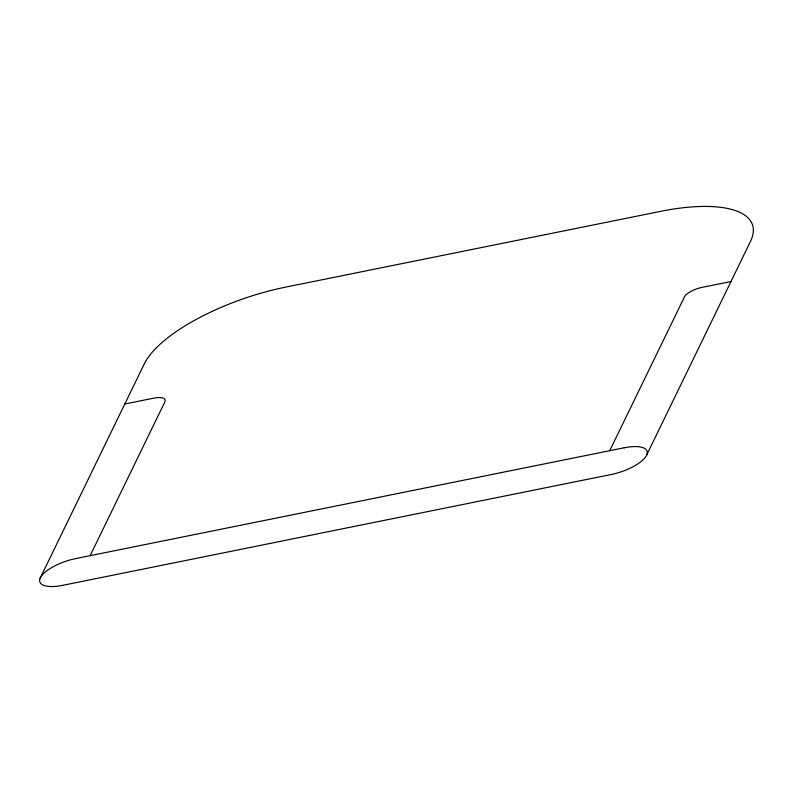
<?xml version="1.0" encoding="UTF-8"?>
<svg xmlns="http://www.w3.org/2000/svg" width="793" height="793" viewBox="0 0 793 793"><rect width="100%" height="100%" fill="white"/><g stroke="black" fill="none" stroke-linecap="round" stroke-linejoin="round"><path stroke-width="1.19" d="M40.056 578.394L144.286 363.908A124.085 44.874 -18.8 0 1 285.728 287.106L660.985 211.285A124.085 44.874 -18.8 0 1 750.465 241.429L646.523 455.331A31.016 11.221 -18.8 0 1 611.175 474.521L62.667 585.343A31.016 11.221 -18.8 0 1 40.354 577.79A31.016 11.221 -18.8 0 1 75.712 558.589L624.22 447.767M90.144 555.675L164.845 401.942A15.513 5.61 -18.8 0 0 153.664 398.175L124.798 404.014M609.728 450.702L684.428 296.969A15.513 5.61 -18.8 0 1 702.112 287.363L730.977 281.535M624.16 447.777A31.016 11.221 -18.8 0 1 646.533 455.321"/></g></svg>
